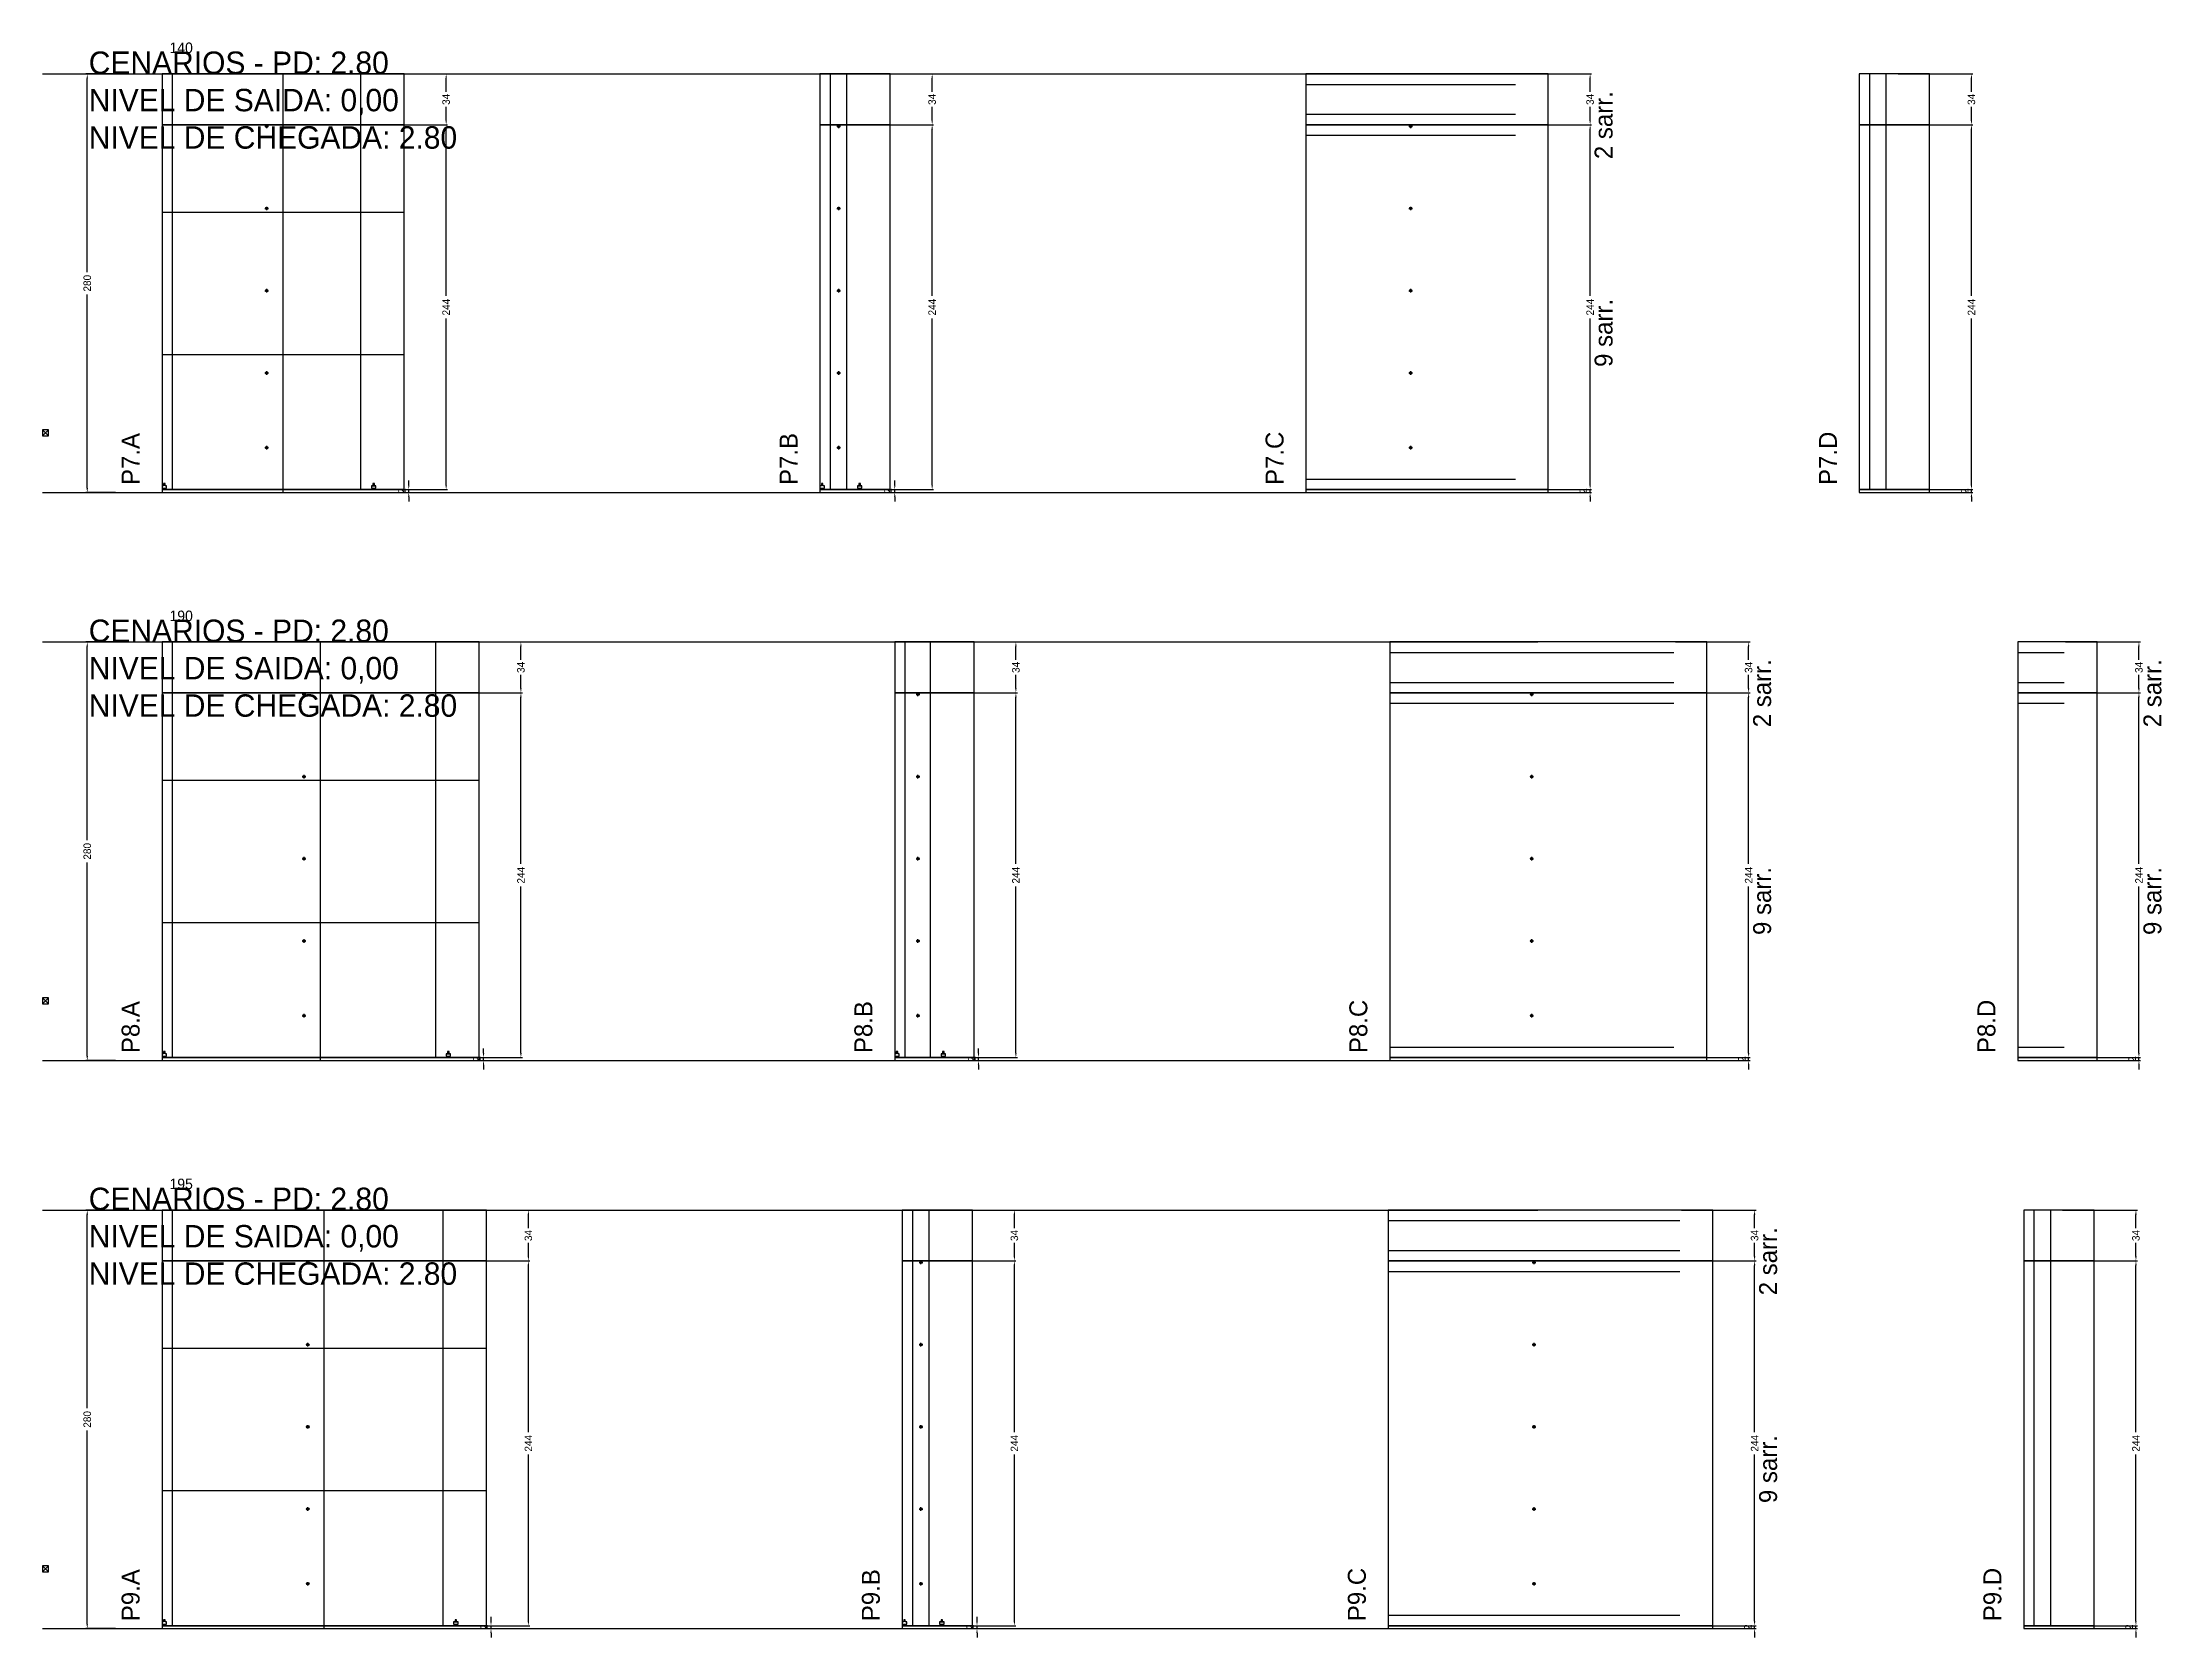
# Model space of a CAD drawing. Header units: centimetres. Extents: x -10500 to 4299, y -38766 to 295.
# Drawn here: x -7000 to -5583, y -3426 to -2359 of the extents above; entities that cross this region are included whole.
import ezdxf

# ---------------------------------------------------------------- set-up
doc = ezdxf.new("R2010")
doc.units = ezdxf.units.CM
doc.linetypes.add('DASHED', pattern=[2, -2])
for name, color, linetype in [('COTA', 241, 'Continuous'), ('COTAS FURACAO', 16, 'Continuous'), ('Madeira', 30, 'Continuous'), ('NOMENCLATURA', 7, 'Continuous'), ('Nível', 160, 'Continuous'), ('Painéis', 200, 'Continuous'), ('Perfil Metálico', 150, 'Continuous'), ('SARR_2.2x7', 40, 'Continuous'), ('texto', 7, 'Continuous')]:
    doc.layers.add(name, color=color, linetype=linetype)
doc.dimstyles.new('PAINEL-NOVA', dxfattribs={"dimtxt": 5, "dimasz": 3, "dimexe": 1, "dimexo": 1, "dimgap": 1, "dimtad": 1, "dimcen": 2.5, "dimazin": 3, "dimtfac": 1, "dimtmove": 0, "dimatfit": 3})

# ---------------------------------------------------------------- blocks, each defined once
blk = doc.blocks.new('_CLOSEDFILLED')
at = {"color": 0, "linetype": 'BYBLOCK'}
blk.add_solid([(-1, 0.16), (0, 0), (-1, -0.16)], dxfattribs=at)
blk = doc.blocks.new('*D157')
for p, q in [((-6951, -2380), (-6971, -2380)), ((-6970, -2512.5), (-6970, -2383)), ((-6970, -2657), (-6970, -2527.5)), ((-6951, -2660), (-6971, -2660))]:
    blk.add_line(p, q)
at = {"layer": 'Defpoints'}
for p in [(-6950, -2380), (-6970, -2660), (-6950, -2660)]:
    blk.add_point(p, dxfattribs=at)
at = {"layer": 'COTA', "xscale": 3, "yscale": 3}
for p, rotation in [((-6970, -2380), 90), ((-6970, -2660), 270)]:
    blk.add_blockref('_CLOSEDFILLED', p, dxfattribs=dict(at, rotation=rotation))
at = {"layer": 'COTA', "insert": (-6970, -2520), "char_height": 5, "attachment_point": 5, "rotation": 90}
blk.add_mtext('280', dxfattribs=at)
blk = doc.blocks.new('MULDURA')
at = {"layer": 'Paineis'}
for p, q in [((0, 0), (4, 4)), ((4, 0), (0, 4))]:
    blk.add_line(p, q, dxfattribs=at)
blk.add_lwpolyline([(0, 0), (4, 0), (4, 4), (0, 4)], close=True, dxfattribs=at)
blk = doc.blocks.new('*D159')
for p, q in [((-6779, -2414), (-6729, -2414)), ((-6730, -2528.5), (-6730, -2417)), ((-6730, -2655), (-6730, -2543.5)), ((-6779, -2658), (-6729, -2658))]:
    blk.add_line(p, q)
at = {"layer": 'Defpoints'}
for p in [(-6780, -2414), (-6780, -2658), (-6730, -2658)]:
    blk.add_point(p, dxfattribs=at)
at = {"layer": 'COTA', "xscale": 3, "yscale": 3}
for p, rotation in [((-6730, -2414), 90), ((-6730, -2658), 270)]:
    blk.add_blockref('_CLOSEDFILLED', p, dxfattribs=dict(at, rotation=rotation))
at = {"layer": 'COTA', "insert": (-6730, -2536), "char_height": 5, "attachment_point": 5, "rotation": 90}
blk.add_mtext('244', dxfattribs=at)
blk = doc.blocks.new('*D160')
for p, q in [((-6779, -2380), (-6729, -2380)), ((-6730, -2392), (-6730, -2383)), ((-6730, -2411), (-6730, -2402)), ((-6779, -2414), (-6729, -2414))]:
    blk.add_line(p, q)
at = {"layer": 'Defpoints'}
for p in [(-6780, -2380), (-6780, -2414), (-6730, -2414)]:
    blk.add_point(p, dxfattribs=at)
at = {"layer": 'COTA', "xscale": 3, "yscale": 3}
for p, rotation in [((-6730, -2380), 90), ((-6730, -2414), 270)]:
    blk.add_blockref('_CLOSEDFILLED', p, dxfattribs=dict(at, rotation=rotation))
at = {"layer": 'COTA', "insert": (-6730, -2397), "char_height": 5, "attachment_point": 5, "rotation": 90}
blk.add_mtext('34', dxfattribs=at)
blk = doc.blocks.new('SLIPTEE')
at = {"layer": 'Paineis'}
blk.add_lwpolyline([(0, 0), (3, 0), (3, 1.5), (2, 1.5), (2, 3), (1, 3), (1, 1.5), (0, 1.5)], close=True, dxfattribs=at)
blk = doc.blocks.new('SLIPTDD')
at = {"layer": 'Paineis'}
blk.add_line((0, 1.5), (3, 1.5), dxfattribs=at)
blk.add_lwpolyline([(0, 0), (3, 0), (3, 1.5), (2, 1.5), (2, 3), (1, 3), (1, 1.5), (0, 1.5)], close=True, dxfattribs=at)
blk = doc.blocks.new('furacao')
at = {"layer": 'COTAS FURACAO'}
for p, q in [((-1.2, 0), (1.2, 0)), ((0, -1.2), (0, 1.2))]:
    blk.add_line(p, q, dxfattribs=at)
blk.add_circle((0, 0), 0.8, dxfattribs=at)
blk = doc.blocks.new('*D162')
for p, q in [((-6454, -2414), (-6404, -2414)), ((-6405, -2528.5), (-6405, -2417)), ((-6405, -2655), (-6405, -2543.5)), ((-6454, -2658), (-6404, -2658))]:
    blk.add_line(p, q)
at = {"layer": 'Defpoints'}
for p in [(-6455, -2414), (-6455, -2658), (-6405, -2658)]:
    blk.add_point(p, dxfattribs=at)
at = {"layer": 'COTA', "xscale": 3, "yscale": 3}
for p, rotation in [((-6405, -2414), 90), ((-6405, -2658), 270)]:
    blk.add_blockref('_CLOSEDFILLED', p, dxfattribs=dict(at, rotation=rotation))
at = {"layer": 'COTA', "insert": (-6405, -2536), "char_height": 5, "attachment_point": 5, "rotation": 90}
blk.add_mtext('244', dxfattribs=at)
blk = doc.blocks.new('*D163')
for p, q in [((-6454, -2380), (-6404, -2380)), ((-6405, -2392), (-6405, -2383)), ((-6405, -2411), (-6405, -2402)), ((-6454, -2414), (-6404, -2414))]:
    blk.add_line(p, q)
at = {"layer": 'Defpoints'}
for p in [(-6455, -2380), (-6455, -2414), (-6405, -2414)]:
    blk.add_point(p, dxfattribs=at)
at = {"layer": 'COTA', "xscale": 3, "yscale": 3}
for p, rotation in [((-6405, -2380), 90), ((-6405, -2414), 270)]:
    blk.add_blockref('_CLOSEDFILLED', p, dxfattribs=dict(at, rotation=rotation))
at = {"layer": 'COTA', "insert": (-6405, -2397), "char_height": 5, "attachment_point": 5, "rotation": 90}
blk.add_mtext('34', dxfattribs=at)
blk = doc.blocks.new('*D165')
for p, q in [((-6014, -2414), (-5964, -2414)), ((-5965, -2528.5), (-5965, -2417)), ((-5965, -2655), (-5965, -2543.5)), ((-6014, -2658), (-5964, -2658))]:
    blk.add_line(p, q)
at = {"layer": 'Defpoints'}
for p in [(-6015, -2414), (-6015, -2658), (-5965, -2658)]:
    blk.add_point(p, dxfattribs=at)
at = {"layer": 'COTA', "xscale": 3, "yscale": 3}
for p, rotation in [((-5965, -2414), 90), ((-5965, -2658), 270)]:
    blk.add_blockref('_CLOSEDFILLED', p, dxfattribs=dict(at, rotation=rotation))
at = {"layer": 'COTA', "insert": (-5965, -2536), "char_height": 5, "attachment_point": 5, "rotation": 90}
blk.add_mtext('244', dxfattribs=at)
blk = doc.blocks.new('*D166')
for p, q in [((-6014, -2380), (-5964, -2380)), ((-5965, -2392), (-5965, -2383)), ((-5965, -2411), (-5965, -2402)), ((-6014, -2414), (-5964, -2414))]:
    blk.add_line(p, q)
at = {"layer": 'Defpoints'}
for p in [(-6015, -2380), (-6015, -2414), (-5965, -2414)]:
    blk.add_point(p, dxfattribs=at)
at = {"layer": 'COTA', "xscale": 3, "yscale": 3}
for p, rotation in [((-5965, -2380), 90), ((-5965, -2414), 270)]:
    blk.add_blockref('_CLOSEDFILLED', p, dxfattribs=dict(at, rotation=rotation))
at = {"layer": 'COTA', "insert": (-5965, -2397), "char_height": 5, "attachment_point": 5, "rotation": 90}
blk.add_mtext('34', dxfattribs=at)
blk = doc.blocks.new('*D168')
for p, q in [((-5759, -2414), (-5709, -2414)), ((-5710, -2528.5), (-5710, -2417)), ((-5710, -2655), (-5710, -2543.5)), ((-5759, -2658), (-5709, -2658))]:
    blk.add_line(p, q)
at = {"layer": 'Defpoints'}
for p in [(-5760, -2414), (-5760, -2658), (-5710, -2658)]:
    blk.add_point(p, dxfattribs=at)
at = {"layer": 'COTA', "xscale": 3, "yscale": 3}
for p, rotation in [((-5710, -2414), 90), ((-5710, -2658), 270)]:
    blk.add_blockref('_CLOSEDFILLED', p, dxfattribs=dict(at, rotation=rotation))
at = {"layer": 'COTA', "insert": (-5710, -2536), "char_height": 5, "attachment_point": 5, "rotation": 90}
blk.add_mtext('244', dxfattribs=at)
blk = doc.blocks.new('*D169')
for p, q in [((-5759, -2380), (-5709, -2380)), ((-5710, -2392), (-5710, -2383)), ((-5710, -2411), (-5710, -2402)), ((-5759, -2414), (-5709, -2414))]:
    blk.add_line(p, q)
at = {"layer": 'Defpoints'}
for p in [(-5760, -2380), (-5760, -2414), (-5710, -2414)]:
    blk.add_point(p, dxfattribs=at)
at = {"layer": 'COTA', "xscale": 3, "yscale": 3}
for p, rotation in [((-5710, -2380), 90), ((-5710, -2414), 270)]:
    blk.add_blockref('_CLOSEDFILLED', p, dxfattribs=dict(at, rotation=rotation))
at = {"layer": 'COTA', "insert": (-5710, -2397), "char_height": 5, "attachment_point": 5, "rotation": 90}
blk.add_mtext('34', dxfattribs=at)
blk = doc.blocks.new('*D191')
for p, q in [((-6951, -2760), (-6971, -2760)), ((-6970, -2892.5), (-6970, -2763)), ((-6970, -3037), (-6970, -2907.5)), ((-6951, -3040), (-6971, -3040))]:
    blk.add_line(p, q)
at = {"layer": 'Defpoints'}
for p in [(-6950, -2760), (-6970, -3040), (-6950, -3040)]:
    blk.add_point(p, dxfattribs=at)
at = {"layer": 'COTA', "xscale": 3, "yscale": 3}
for p, rotation in [((-6970, -2760), 90), ((-6970, -3040), 270)]:
    blk.add_blockref('_CLOSEDFILLED', p, dxfattribs=dict(at, rotation=rotation))
at = {"layer": 'COTA', "insert": (-6970, -2900), "char_height": 5, "attachment_point": 5, "rotation": 90}
blk.add_mtext('280', dxfattribs=at)
blk = doc.blocks.new('*D193')
for p, q in [((-6729, -2794), (-6679, -2794)), ((-6680, -2908.5), (-6680, -2797)), ((-6680, -3035), (-6680, -2923.5)), ((-6729, -3038), (-6679, -3038))]:
    blk.add_line(p, q)
at = {"layer": 'Defpoints'}
for p in [(-6730, -2794), (-6730, -3038), (-6680, -3038)]:
    blk.add_point(p, dxfattribs=at)
at = {"layer": 'COTA', "xscale": 3, "yscale": 3}
for p, rotation in [((-6680, -2794), 90), ((-6680, -3038), 270)]:
    blk.add_blockref('_CLOSEDFILLED', p, dxfattribs=dict(at, rotation=rotation))
at = {"layer": 'COTA', "insert": (-6680, -2916), "char_height": 5, "attachment_point": 5, "rotation": 90}
blk.add_mtext('244', dxfattribs=at)
blk = doc.blocks.new('*D194')
for p, q in [((-6729, -2760), (-6679, -2760)), ((-6680, -2772), (-6680, -2763)), ((-6680, -2791), (-6680, -2782)), ((-6729, -2794), (-6679, -2794))]:
    blk.add_line(p, q)
at = {"layer": 'Defpoints'}
for p in [(-6730, -2760), (-6730, -2794), (-6680, -2794)]:
    blk.add_point(p, dxfattribs=at)
at = {"layer": 'COTA', "xscale": 3, "yscale": 3}
for p, rotation in [((-6680, -2760), 90), ((-6680, -2794), 270)]:
    blk.add_blockref('_CLOSEDFILLED', p, dxfattribs=dict(at, rotation=rotation))
at = {"layer": 'COTA', "insert": (-6680, -2777), "char_height": 5, "attachment_point": 5, "rotation": 90}
blk.add_mtext('34', dxfattribs=at)
blk = doc.blocks.new('*D196')
for p, q in [((-6398, -2794), (-6348, -2794)), ((-6349, -2908.5), (-6349, -2797)), ((-6349, -3035), (-6349, -2923.5)), ((-6398, -3038), (-6348, -3038))]:
    blk.add_line(p, q)
at = {"layer": 'Defpoints'}
for p in [(-6399, -2794), (-6399, -3038), (-6349, -3038)]:
    blk.add_point(p, dxfattribs=at)
at = {"layer": 'COTA', "xscale": 3, "yscale": 3}
for p, rotation in [((-6349, -2794), 90), ((-6349, -3038), 270)]:
    blk.add_blockref('_CLOSEDFILLED', p, dxfattribs=dict(at, rotation=rotation))
at = {"layer": 'COTA', "insert": (-6349, -2916), "char_height": 5, "attachment_point": 5, "rotation": 90}
blk.add_mtext('244', dxfattribs=at)
blk = doc.blocks.new('*D197')
for p, q in [((-6398, -2760), (-6348, -2760)), ((-6349, -2772), (-6349, -2763)), ((-6349, -2791), (-6349, -2782)), ((-6398, -2794), (-6348, -2794))]:
    blk.add_line(p, q)
at = {"layer": 'Defpoints'}
for p in [(-6399, -2760), (-6399, -2794), (-6349, -2794)]:
    blk.add_point(p, dxfattribs=at)
at = {"layer": 'COTA', "xscale": 3, "yscale": 3}
for p, rotation in [((-6349, -2760), 90), ((-6349, -2794), 270)]:
    blk.add_blockref('_CLOSEDFILLED', p, dxfattribs=dict(at, rotation=rotation))
at = {"layer": 'COTA', "insert": (-6349, -2777), "char_height": 5, "attachment_point": 5, "rotation": 90}
blk.add_mtext('34', dxfattribs=at)
blk = doc.blocks.new('*D199')
for p, q in [((-5908, -2794), (-5858, -2794)), ((-5859, -2908.5), (-5859, -2797)), ((-5859, -3035), (-5859, -2923.5)), ((-5908, -3038), (-5858, -3038))]:
    blk.add_line(p, q)
at = {"layer": 'Defpoints'}
for p in [(-5909, -2794), (-5909, -3038), (-5859, -3038)]:
    blk.add_point(p, dxfattribs=at)
at = {"layer": 'COTA', "xscale": 3, "yscale": 3}
for p, rotation in [((-5859, -2794), 90), ((-5859, -3038), 270)]:
    blk.add_blockref('_CLOSEDFILLED', p, dxfattribs=dict(at, rotation=rotation))
at = {"layer": 'COTA', "insert": (-5859, -2916), "char_height": 5, "attachment_point": 5, "rotation": 90}
blk.add_mtext('244', dxfattribs=at)
blk = doc.blocks.new('*D200')
for p, q in [((-5908, -2760), (-5858, -2760)), ((-5859, -2772), (-5859, -2763)), ((-5859, -2791), (-5859, -2782)), ((-5908, -2794), (-5858, -2794))]:
    blk.add_line(p, q)
at = {"layer": 'Defpoints'}
for p in [(-5909, -2760), (-5909, -2794), (-5859, -2794)]:
    blk.add_point(p, dxfattribs=at)
at = {"layer": 'COTA', "xscale": 3, "yscale": 3}
for p, rotation in [((-5859, -2760), 90), ((-5859, -2794), 270)]:
    blk.add_blockref('_CLOSEDFILLED', p, dxfattribs=dict(at, rotation=rotation))
at = {"layer": 'COTA', "insert": (-5859, -2777), "char_height": 5, "attachment_point": 5, "rotation": 90}
blk.add_mtext('34', dxfattribs=at)
blk = doc.blocks.new('*D202')
for p, q in [((-5647, -2794), (-5597, -2794)), ((-5598, -2908.5), (-5598, -2797)), ((-5598, -3035), (-5598, -2923.5)), ((-5647, -3038), (-5597, -3038))]:
    blk.add_line(p, q)
at = {"layer": 'Defpoints'}
for p in [(-5648, -2794), (-5648, -3038), (-5598, -3038)]:
    blk.add_point(p, dxfattribs=at)
at = {"layer": 'COTA', "xscale": 3, "yscale": 3}
for p, rotation in [((-5598, -2794), 90), ((-5598, -3038), 270)]:
    blk.add_blockref('_CLOSEDFILLED', p, dxfattribs=dict(at, rotation=rotation))
at = {"layer": 'COTA', "insert": (-5598, -2916), "char_height": 5, "attachment_point": 5, "rotation": 90}
blk.add_mtext('244', dxfattribs=at)
blk = doc.blocks.new('*D203')
for p, q in [((-5647, -2760), (-5597, -2760)), ((-5598, -2772), (-5598, -2763)), ((-5598, -2791), (-5598, -2782)), ((-5647, -2794), (-5597, -2794))]:
    blk.add_line(p, q)
at = {"layer": 'Defpoints'}
for p in [(-5648, -2760), (-5648, -2794), (-5598, -2794)]:
    blk.add_point(p, dxfattribs=at)
at = {"layer": 'COTA', "xscale": 3, "yscale": 3}
for p, rotation in [((-5598, -2760), 90), ((-5598, -2794), 270)]:
    blk.add_blockref('_CLOSEDFILLED', p, dxfattribs=dict(at, rotation=rotation))
at = {"layer": 'COTA', "insert": (-5598, -2777), "char_height": 5, "attachment_point": 5, "rotation": 90}
blk.add_mtext('34', dxfattribs=at)
blk = doc.blocks.new('*D225')
for p, q in [((-6951, -3140), (-6971, -3140)), ((-6970, -3272.5), (-6970, -3143)), ((-6970, -3417), (-6970, -3287.5)), ((-6951, -3420), (-6971, -3420))]:
    blk.add_line(p, q)
at = {"layer": 'Defpoints'}
for p in [(-6950, -3140), (-6970, -3420), (-6950, -3420)]:
    blk.add_point(p, dxfattribs=at)
at = {"layer": 'COTA', "xscale": 3, "yscale": 3}
for p, rotation in [((-6970, -3140), 90), ((-6970, -3420), 270)]:
    blk.add_blockref('_CLOSEDFILLED', p, dxfattribs=dict(at, rotation=rotation))
at = {"layer": 'COTA', "insert": (-6970, -3280), "char_height": 5, "attachment_point": 5, "rotation": 90}
blk.add_mtext('280', dxfattribs=at)
blk = doc.blocks.new('*D227')
for p, q in [((-6724, -3174), (-6674, -3174)), ((-6675, -3288.5), (-6675, -3177)), ((-6675, -3415), (-6675, -3303.5)), ((-6724, -3418), (-6674, -3418))]:
    blk.add_line(p, q)
at = {"layer": 'Defpoints'}
for p in [(-6725, -3174), (-6725, -3418), (-6675, -3418)]:
    blk.add_point(p, dxfattribs=at)
at = {"layer": 'COTA', "xscale": 3, "yscale": 3}
for p, rotation in [((-6675, -3174), 90), ((-6675, -3418), 270)]:
    blk.add_blockref('_CLOSEDFILLED', p, dxfattribs=dict(at, rotation=rotation))
at = {"layer": 'COTA', "insert": (-6675, -3296), "char_height": 5, "attachment_point": 5, "rotation": 90}
blk.add_mtext('244', dxfattribs=at)
blk = doc.blocks.new('*D228')
for p, q in [((-6724, -3140), (-6674, -3140)), ((-6675, -3152), (-6675, -3143)), ((-6724, -3174), (-6674, -3174)), ((-6675, -3171), (-6675, -3162))]:
    blk.add_line(p, q)
at = {"layer": 'Defpoints'}
for p in [(-6725, -3140), (-6725, -3174), (-6675, -3174)]:
    blk.add_point(p, dxfattribs=at)
at = {"layer": 'COTA', "xscale": 3, "yscale": 3}
for p, rotation in [((-6675, -3140), 90), ((-6675, -3174), 270)]:
    blk.add_blockref('_CLOSEDFILLED', p, dxfattribs=dict(at, rotation=rotation))
at = {"layer": 'COTA', "insert": (-6675, -3157), "char_height": 5, "attachment_point": 5, "rotation": 90}
blk.add_mtext('34', dxfattribs=at)
blk = doc.blocks.new('*D230')
for p, q in [((-6399, -3174), (-6349, -3174)), ((-6350, -3288.5), (-6350, -3177)), ((-6350, -3415), (-6350, -3303.5)), ((-6399, -3418), (-6349, -3418))]:
    blk.add_line(p, q)
at = {"layer": 'Defpoints'}
for p in [(-6400, -3174), (-6400, -3418), (-6350, -3418)]:
    blk.add_point(p, dxfattribs=at)
at = {"layer": 'COTA', "xscale": 3, "yscale": 3}
for p, rotation in [((-6350, -3174), 90), ((-6350, -3418), 270)]:
    blk.add_blockref('_CLOSEDFILLED', p, dxfattribs=dict(at, rotation=rotation))
at = {"layer": 'COTA', "insert": (-6350, -3296), "char_height": 5, "attachment_point": 5, "rotation": 90}
blk.add_mtext('244', dxfattribs=at)
blk = doc.blocks.new('*D231')
for p, q in [((-6399, -3140), (-6349, -3140)), ((-6350, -3152), (-6350, -3143)), ((-6399, -3174), (-6349, -3174)), ((-6350, -3171), (-6350, -3162))]:
    blk.add_line(p, q)
at = {"layer": 'Defpoints'}
for p in [(-6400, -3140), (-6400, -3174), (-6350, -3174)]:
    blk.add_point(p, dxfattribs=at)
at = {"layer": 'COTA', "xscale": 3, "yscale": 3}
for p, rotation in [((-6350, -3140), 90), ((-6350, -3174), 270)]:
    blk.add_blockref('_CLOSEDFILLED', p, dxfattribs=dict(at, rotation=rotation))
at = {"layer": 'COTA', "insert": (-6350, -3157), "char_height": 5, "attachment_point": 5, "rotation": 90}
blk.add_mtext('34', dxfattribs=at)
blk = doc.blocks.new('*D233')
for p, q in [((-5904, -3174), (-5854, -3174)), ((-5855, -3288.5), (-5855, -3177)), ((-5855, -3415), (-5855, -3303.5)), ((-5904, -3418), (-5854, -3418))]:
    blk.add_line(p, q)
at = {"layer": 'Defpoints'}
for p in [(-5905, -3174), (-5905, -3418), (-5855, -3418)]:
    blk.add_point(p, dxfattribs=at)
at = {"layer": 'COTA', "xscale": 3, "yscale": 3}
for p, rotation in [((-5855, -3174), 90), ((-5855, -3418), 270)]:
    blk.add_blockref('_CLOSEDFILLED', p, dxfattribs=dict(at, rotation=rotation))
at = {"layer": 'COTA', "insert": (-5855, -3296), "char_height": 5, "attachment_point": 5, "rotation": 90}
blk.add_mtext('244', dxfattribs=at)
blk = doc.blocks.new('*D234')
for p, q in [((-5904, -3140), (-5854, -3140)), ((-5855, -3152), (-5855, -3143)), ((-5904, -3174), (-5854, -3174)), ((-5855, -3171), (-5855, -3162))]:
    blk.add_line(p, q)
at = {"layer": 'Defpoints'}
for p in [(-5905, -3140), (-5905, -3174), (-5855, -3174)]:
    blk.add_point(p, dxfattribs=at)
at = {"layer": 'COTA', "xscale": 3, "yscale": 3}
for p, rotation in [((-5855, -3140), 90), ((-5855, -3174), 270)]:
    blk.add_blockref('_CLOSEDFILLED', p, dxfattribs=dict(at, rotation=rotation))
at = {"layer": 'COTA', "insert": (-5855, -3157), "char_height": 5, "attachment_point": 5, "rotation": 90}
blk.add_mtext('34', dxfattribs=at)
blk = doc.blocks.new('*D236')
for p, q in [((-5649, -3174), (-5599, -3174)), ((-5600, -3288.5), (-5600, -3177)), ((-5600, -3415), (-5600, -3303.5)), ((-5649, -3418), (-5599, -3418))]:
    blk.add_line(p, q)
at = {"layer": 'Defpoints'}
for p in [(-5650, -3174), (-5650, -3418), (-5600, -3418)]:
    blk.add_point(p, dxfattribs=at)
at = {"layer": 'COTA', "xscale": 3, "yscale": 3}
for p, rotation in [((-5600, -3174), 90), ((-5600, -3418), 270)]:
    blk.add_blockref('_CLOSEDFILLED', p, dxfattribs=dict(at, rotation=rotation))
at = {"layer": 'COTA', "insert": (-5600, -3296), "char_height": 5, "attachment_point": 5, "rotation": 90}
blk.add_mtext('244', dxfattribs=at)
blk = doc.blocks.new('*D237')
for p, q in [((-5649, -3140), (-5599, -3140)), ((-5600, -3152), (-5600, -3143)), ((-5649, -3174), (-5599, -3174)), ((-5600, -3171), (-5600, -3162))]:
    blk.add_line(p, q)
at = {"layer": 'Defpoints'}
for p in [(-5650, -3140), (-5650, -3174), (-5600, -3174)]:
    blk.add_point(p, dxfattribs=at)
at = {"layer": 'COTA', "xscale": 3, "yscale": 3}
for p, rotation in [((-5600, -3140), 90), ((-5600, -3174), 270)]:
    blk.add_blockref('_CLOSEDFILLED', p, dxfattribs=dict(at, rotation=rotation))
at = {"layer": 'COTA', "insert": (-5600, -3157), "char_height": 5, "attachment_point": 5, "rotation": 90}
blk.add_mtext('34', dxfattribs=at)

msp = doc.modelspace()

# ---------------------------------------------------------------- linework, layer by layer
at = {"layer": 'Madeira'}
for points in [[(-6920, -2472.4), (-6758, -2472.4)], [(-6920, -2567.6), (-6758, -2567.6)], [(-6920, -2852.4), (-6708, -2852.4)], [(-6920, -2947.6), (-6708, -2947.6)], [(-6920, -3232.4), (-6703, -3232.4)], [(-6920, -3327.6), (-6703, -3327.6)]]:
    msp.add_lwpolyline(points, dxfattribs=at)
at = {"layer": 'Nível', "linetype": 'DASHED'}
for points in [[(-7000, -2380), (-6000, -2380)], [(-7000, -2660), (-6000, -2660)], [(-7000, -2760), (-6000, -2760)], [(-7000, -3040), (-6000, -3040)], [(-7000, -3140), (-6000, -3140)], [(-7000, -3420), (-6000, -3420)]]:
    msp.add_lwpolyline(points, dxfattribs=at)
at = {"layer": 'Painéis'}
for points in [[(-6920, -2414), (-6758, -2414), (-6758, -2380), (-6920, -2380)], [(-6920, -2660), (-6758, -2660), (-6758, -2380), (-6920, -2380)], [(-6480, -2414), (-6433, -2414), (-6433, -2380), (-6480, -2380)], [(-6155, -2414), (-5993, -2414), (-5993, -2380), (-6155, -2380)], [(-5785, -2414), (-5738, -2414), (-5738, -2380), (-5785, -2380)], [(-6920, -2658), (-6758, -2658), (-6758, -2414), (-6920, -2414)], [(-6480, -2658), (-6433, -2658), (-6433, -2414), (-6480, -2414)], [(-6155, -2658), (-5993, -2658), (-5993, -2414), (-6155, -2414)], [(-5785, -2658), (-5738, -2658), (-5738, -2414), (-5785, -2414)], [(-6920, -2660), (-6758, -2660), (-6758, -2658), (-6920, -2658)], [(-6480, -2660), (-6433, -2660), (-6433, -2658), (-6480, -2658)], [(-6155, -2660), (-5993, -2660), (-5993, -2658), (-6155, -2658)], [(-5785, -2660), (-5738, -2660), (-5738, -2658), (-5785, -2658)], [(-6920, -2794), (-6708, -2794), (-6708, -2760), (-6920, -2760)], [(-6920, -3040), (-6708, -3040), (-6708, -2760), (-6920, -2760)], [(-6430, -2794), (-6377, -2794), (-6377, -2760), (-6430, -2760)], [(-6099, -2794), (-5887, -2794), (-5887, -2760), (-6099, -2760)], [(-5679, -2794), (-5626, -2794), (-5626, -2760), (-5679, -2760)], [(-6920, -3038), (-6708, -3038), (-6708, -2794), (-6920, -2794)], [(-6430, -3038), (-6377, -3038), (-6377, -2794), (-6430, -2794)], [(-6099, -3038), (-5887, -3038), (-5887, -2794), (-6099, -2794)], [(-5679, -3038), (-5626, -3038), (-5626, -2794), (-5679, -2794)], [(-6920, -3040), (-6708, -3040), (-6708, -3038), (-6920, -3038)], [(-6430, -3040), (-6377, -3040), (-6377, -3038), (-6430, -3038)], [(-6099, -3040), (-5887, -3040), (-5887, -3038), (-6099, -3038)], [(-5679, -3040), (-5626, -3040), (-5626, -3038), (-5679, -3038)], [(-6920, -3174), (-6703, -3174), (-6703, -3140), (-6920, -3140)], [(-6920, -3420), (-6703, -3420), (-6703, -3140), (-6920, -3140)], [(-6425, -3174), (-6378, -3174), (-6378, -3140), (-6425, -3140)], [(-6100, -3174), (-5883, -3174), (-5883, -3140), (-6100, -3140)], [(-5675, -3174), (-5628, -3174), (-5628, -3140), (-5675, -3140)], [(-6920, -3418), (-6703, -3418), (-6703, -3174), (-6920, -3174)], [(-6425, -3418), (-6378, -3418), (-6378, -3174), (-6425, -3174)], [(-6100, -3418), (-5883, -3418), (-5883, -3174), (-6100, -3174)], [(-5675, -3418), (-5628, -3418), (-5628, -3174), (-5675, -3174)], [(-6920, -3420), (-6703, -3420), (-6703, -3418), (-6920, -3418)], [(-6425, -3420), (-6378, -3420), (-6378, -3418), (-6425, -3418)], [(-6100, -3420), (-5883, -3420), (-5883, -3418), (-6100, -3418)], [(-5675, -3420), (-5628, -3420), (-5628, -3418), (-5675, -3418)]]:
    msp.add_lwpolyline(points, close=True, dxfattribs=at)
at = {"layer": 'Perfil Metálico'}
for p, q in [((-6839, -2660), (-6839, -2380)), ((-6814, -3040), (-6814, -2760)), ((-6811.5, -3420), (-6811.5, -3140))]:
    msp.add_line(p, q, dxfattribs=at)
at = {"layer": 'SARR_2.2x7'}
for points in [[(-6913, -2414), (-6913, -2380)], [(-6787, -2414), (-6787, -2380)], [(-6473, -2414), (-6473, -2380)], [(-6462, -2414), (-6462, -2380)], [(-5778, -2414), (-5778, -2380)], [(-5767, -2414), (-5767, -2380)], [(-6155, -2387), (-6015, -2387)], [(-6155, -2407), (-6015, -2407)], [(-6155, -2421), (-6015, -2421)], [(-6155, -2651), (-6015, -2651)], [(-6913, -2794), (-6913, -2760)], [(-6737, -2794), (-6737, -2760)], [(-6423, -2794), (-6423, -2760)], [(-6406, -2794), (-6406, -2760)], [(-6099, -2767), (-5909, -2767)], [(-5679, -2767), (-5648, -2767)], [(-6099, -2787), (-5909, -2787)], [(-5679, -2787), (-5648, -2787)], [(-6099, -2801), (-5909, -2801)], [(-5679, -2801), (-5648, -2801)], [(-6099, -3031), (-5909, -3031)], [(-5679, -3031), (-5648, -3031)], [(-6913, -3174), (-6913, -3140)], [(-6732, -3174), (-6732, -3140)], [(-6418, -3174), (-6418, -3140)], [(-6407, -3174), (-6407, -3140)], [(-5668, -3174), (-5668, -3140)], [(-5657, -3174), (-5657, -3140)], [(-6100, -3147), (-5905, -3147)], [(-6100, -3167), (-5905, -3167)], [(-6100, -3181), (-5905, -3181)], [(-6100, -3411), (-5905, -3411)]]:
    msp.add_lwpolyline(points, dxfattribs=at)
at = {"layer": 'SARR_2.2x7', "linetype": 'DASHED'}
for points in [[(-6913, -2658), (-6913, -2414)], [(-6787, -2658), (-6787, -2414)], [(-6473, -2658), (-6473, -2414)], [(-6462, -2658), (-6462, -2414)], [(-5778, -2658), (-5778, -2414)], [(-5767, -2658), (-5767, -2414)], [(-6913, -3038), (-6913, -2794)], [(-6737, -3038), (-6737, -2794)], [(-6423, -3038), (-6423, -2794)], [(-6406, -3038), (-6406, -2794)], [(-6913, -3418), (-6913, -3174)], [(-6732, -3418), (-6732, -3174)], [(-6418, -3418), (-6418, -3174)], [(-6407, -3418), (-6407, -3174)], [(-5668, -3418), (-5668, -3174)], [(-5657, -3418), (-5657, -3174)]]:
    msp.add_lwpolyline(points, dxfattribs=at)

# ---------------------------------------------------------------- block references
at = {"layer": 'COTA'}
for name, p in [('furacao', (-6850, -2415)), ('furacao', (-6467.5, -2415)), ('furacao', (-6085, -2415)), ('furacao', (-6850, -2470)), ('furacao', (-6467.5, -2470)), ('furacao', (-6085, -2470)), ('furacao', (-6850, -2525)), ('furacao', (-6467.5, -2525)), ('furacao', (-6085, -2525)), ('furacao', (-6850, -2580)), ('furacao', (-6467.5, -2580)), ('furacao', (-6085, -2580)), ('MULDURA', (-7000, -2622)), ('furacao', (-6850, -2630)), ('furacao', (-6467.5, -2630)), ('furacao', (-6085, -2630)), ('SLIPTEE', (-6920, -2657)), ('SLIPTDD', (-6780, -2657)), ('SLIPTEE', (-6480, -2657)), ('SLIPTDD', (-6455, -2657)), ('furacao', (-6825, -2795)), ('furacao', (-6414.5, -2795)), ('furacao', (-6004, -2795)), ('furacao', (-6825, -2850)), ('furacao', (-6414.5, -2850)), ('furacao', (-6004, -2850)), ('furacao', (-6825, -2905)), ('furacao', (-6414.5, -2905)), ('furacao', (-6004, -2905)), ('furacao', (-6825, -2960)), ('furacao', (-6414.5, -2960)), ('furacao', (-6004, -2960)), ('MULDURA', (-7000, -3002)), ('furacao', (-6825, -3010)), ('furacao', (-6414.5, -3010)), ('furacao', (-6004, -3010)), ('SLIPTEE', (-6920, -3037)), ('SLIPTDD', (-6730, -3037)), ('SLIPTEE', (-6430, -3037)), ('SLIPTDD', (-6399, -3037)), ('furacao', (-6822.5, -3175)), ('furacao', (-6412.5, -3175)), ('furacao', (-6002.5, -3175)), ('furacao', (-6822.5, -3230)), ('furacao', (-6412.5, -3230)), ('furacao', (-6002.5, -3230)), ('furacao', (-6822.5, -3285)), ('furacao', (-6412.5, -3285)), ('furacao', (-6002.5, -3285)), ('furacao', (-6822.5, -3340)), ('furacao', (-6412.5, -3340)), ('furacao', (-6002.5, -3340)), ('MULDURA', (-7000, -3382)), ('furacao', (-6822.5, -3390)), ('furacao', (-6412.5, -3390)), ('furacao', (-6002.5, -3390)), ('SLIPTEE', (-6920, -3417)), ('SLIPTDD', (-6725, -3417)), ('SLIPTEE', (-6425, -3417)), ('SLIPTDD', (-6400, -3417))]:
    msp.add_blockref(name, p, dxfattribs=at)

# ---------------------------------------------------------------- texts
at = {"layer": 'NOMENCLATURA'}
for s, p in [('CENARIOS - PD: 2.80', (-6969, -2380)), ('NIVEL DE SAIDA: 0,00', (-6969, -2405)), ('NIVEL DE CHEGADA: 2.80', (-6969, -2430)), ('CENARIOS - PD: 2.80', (-6969, -2760)), ('NIVEL DE SAIDA: 0,00', (-6969, -2785)), ('NIVEL DE CHEGADA: 2.80', (-6969, -2810)), ('CENARIOS - PD: 2.80', (-6969, -3140)), ('NIVEL DE SAIDA: 0,00', (-6969, -3165)), ('NIVEL DE CHEGADA: 2.80', (-6969, -3190))]:
    msp.add_text(s, height=15, dxfattribs=at).set_placement(p)
for s, p in [('2 sarr.', (-5950, -2437)), ('9 sarr.', (-5950, -2576)), ('P7.A', (-6935, -2655)), ('P7.B', (-6495, -2655)), ('P7.C', (-6170, -2655)), ('P7.D', (-5800, -2655)), ('2 sarr.', (-5844, -2817)), ('2 sarr.', (-5583, -2817)), ('9 sarr.', (-5844, -2956)), ('9 sarr.', (-5583, -2956)), ('P8.A', (-6935, -3035)), ('P8.B', (-6445, -3035)), ('P8.C', (-6114, -3035)), ('P8.D', (-5694, -3035)), ('2 sarr.', (-5840, -3197)), ('9 sarr.', (-5840, -3336)), ('P9.A', (-6935, -3415)), ('P9.B', (-6440, -3415)), ('P9.C', (-6115, -3415)), ('P9.D', (-5690, -3415))]:
    msp.add_text(s, height=12, rotation=90, dxfattribs=at).set_placement(p)
at = {"layer": 'texto'}
for s, p in [('140', (-6915, -2366)), ('190', (-6915, -2746)), ('195', (-6915, -3126))]:
    msp.add_text(s, height=7, dxfattribs=at).set_placement(p)

# ---------------------------------------------------------------- dimensions: what is measured, and where the dimension line sits
at = {"layer": 'COTA'}
for base, p1, p2, picture, middle in [((-6970, -2660), (-6950, -2660), (-6950, -2380), '*D157', (-6970, -2520)), ((-6730, -2414), (-6780, -2414), (-6780, -2380), '*D160', (-6730, -2397)), ((-6405, -2414), (-6455, -2414), (-6455, -2380), '*D163', (-6405, -2397)), ((-5965, -2414), (-6015, -2414), (-6015, -2380), '*D166', (-5965, -2397)), ((-5710, -2414), (-5760, -2414), (-5760, -2380), '*D169', (-5710, -2397)), ((-6730, -2658), (-6780, -2658), (-6780, -2414), '*D159', (-6730, -2536)), ((-6405, -2658), (-6455, -2658), (-6455, -2414), '*D162', (-6405, -2536)), ((-5965, -2658), (-6015, -2658), (-6015, -2414), '*D165', (-5965, -2536)), ((-5710, -2658), (-5760, -2658), (-5760, -2414), '*D168', (-5710, -2536)), ((-6970, -3040), (-6950, -3040), (-6950, -2760), '*D191', (-6970, -2900)), ((-6680, -2794), (-6730, -2794), (-6730, -2760), '*D194', (-6680, -2777)), ((-6349, -2794), (-6399, -2794), (-6399, -2760), '*D197', (-6349, -2777)), ((-5859, -2794), (-5909, -2794), (-5909, -2760), '*D200', (-5859, -2777)), ((-5598, -2794), (-5648, -2794), (-5648, -2760), '*D203', (-5598, -2777)), ((-6680, -3038), (-6730, -3038), (-6730, -2794), '*D193', (-6680, -2916)), ((-6349, -3038), (-6399, -3038), (-6399, -2794), '*D196', (-6349, -2916)), ((-5859, -3038), (-5909, -3038), (-5909, -2794), '*D199', (-5859, -2916)), ((-5598, -3038), (-5648, -3038), (-5648, -2794), '*D202', (-5598, -2916)), ((-6970, -3420), (-6950, -3420), (-6950, -3140), '*D225', (-6970, -3280)), ((-6675, -3174), (-6725, -3174), (-6725, -3140), '*D228', (-6675, -3157)), ((-6350, -3174), (-6400, -3174), (-6400, -3140), '*D231', (-6350, -3157)), ((-5855, -3174), (-5905, -3174), (-5905, -3140), '*D234', (-5855, -3157)), ((-5600, -3174), (-5650, -3174), (-5650, -3140), '*D237', (-5600, -3157)), ((-6675, -3418), (-6725, -3418), (-6725, -3174), '*D227', (-6675, -3296)), ((-6350, -3418), (-6400, -3418), (-6400, -3174), '*D230', (-6350, -3296)), ((-5855, -3418), (-5905, -3418), (-5905, -3174), '*D233', (-5855, -3296)), ((-5600, -3418), (-5650, -3418), (-5650, -3174), '*D236', (-5600, -3296))]:
    dim = msp.add_linear_dim(base=base, p1=p1, p2=p2, angle=90, dimstyle='PAINEL-NOVA', dxfattribs=at)
    dim.commit()
    dim.dimension.update_dxf_attribs({"geometry": picture, "text_midpoint": middle})
for base, p1, p2 in [((-6755, -2660), (-6780, -2660), (-6780, -2658)), ((-6430, -2660), (-6455, -2660), (-6455, -2658)), ((-5965, -2660), (-6015, -2660), (-6015, -2658)), ((-5710, -2660), (-5760, -2660), (-5760, -2658)), ((-6705, -3040), (-6730, -3040), (-6730, -3038)), ((-6374, -3040), (-6399, -3040), (-6399, -3038)), ((-5859, -3040), (-5909, -3040), (-5909, -3038)), ((-5598, -3040), (-5648, -3040), (-5648, -3038)), ((-6700, -3420), (-6725, -3420), (-6725, -3418)), ((-6375, -3420), (-6400, -3420), (-6400, -3418)), ((-5855, -3420), (-5905, -3420), (-5905, -3418)), ((-5600, -3420), (-5650, -3420), (-5650, -3418))]:
    msp.add_linear_dim(base=base, p1=p1, p2=p2, angle=90, dimstyle='PAINEL-NOVA', dxfattribs=at).render()

doc.saveas('drawing.dxf')
